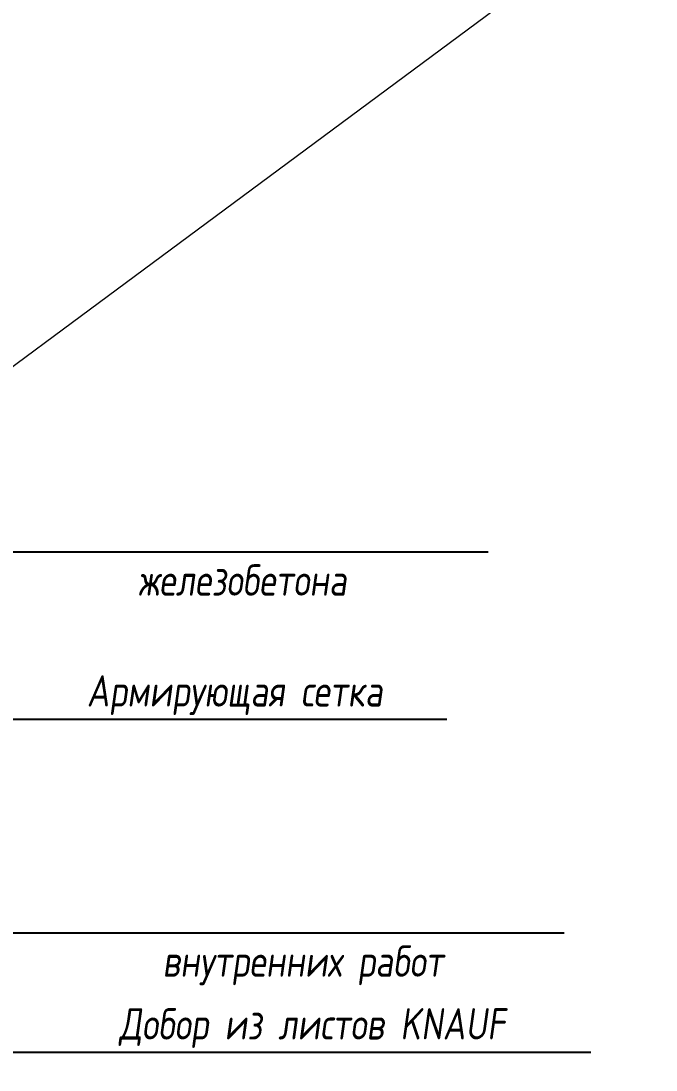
# Model space of a CAD drawing. Header units: millimetres. Extents: x -3689 to 3021565, y -698052 to -604547.
# Drawn here: x 2668727.4 to 2668980.8, y -674962.4 to -674543.9 of the extents above; entities that cross this region are included whole.
import ezdxf
from ezdxf.enums import TextEntityAlignment as Align

# ---------------------------------------------------------------- set-up
doc = ezdxf.new("R2010")
doc.units = ezdxf.units.MM
doc.layers.get('0').update_dxf_attribs({"lineweight": 0})
doc.layers.add('ВК-текст К1', color=7, linetype='Continuous', lineweight=25)
doc.styles.add('ГОСТ 2.304', font='CS_Gost2304.shx')

msp = doc.modelspace()

# ---------------------------------------------------------------- linework, layer by layer
at = {"lineweight": 25, "ltscale": 5}
for p, q in [((2668717.7089, -674755.6874), (2668913.842, -674755.6874)), ((2668681.1606, -674822.4076), (2668728.0999, -674822.4076)), ((2668728.0999, -674822.4076), (2668897.2587, -674822.4076)), ((2668693.6102, -674907.6791), (2668735.6285, -674907.6791)), ((2668735.6285, -674907.6791), (2668944.1623, -674907.6791)), ((2668585.2577, -674955.2324), (2668738.7996, -674955.2324)), ((2668738.7996, -674955.2324), (2668954.8334, -674955.2324))]:
    msp.add_line(p, q, dxfattribs=at)
at = {"color": 5}
msp.add_lwpolyline([(2667738.7033, -674132.0473), (2669458.2851, -675699.2919), (2669312.8793, -674245.799), (2667580.6535, -675528.6645), (2668389.8685, -673974.059), (2668649.0702, -675655.0551)], dxfattribs=at)
at = {"layer": 'ВК-текст К1', "color": 3}
msp.add_circle((2674944.0996, -672909.7808), 7632.7516, dxfattribs=at)

# ---------------------------------------------------------------- texts
at = {"lineweight": 25, "ltscale": 5, "style": 'ГОСТ 2.304', "oblique": 8}
for s, p in [('железобетона', (2668815.7754, -674760.6874)), ('внутренних работ', (2668839.8954, -674912.6791))]:
    msp.add_text(s, height=12.5, dxfattribs=at).set_placement(p, align=Align.TOP_CENTER)
for s, p in [('Армирующая сетка', (2668812.6793, -674817.4076)), ('Добор из листов KNAUF ', (2668846.8165, -674950.2324))]:
    msp.add_text(s, height=12.5, dxfattribs=at).set_placement(p, align=Align.CENTER)

doc.saveas('drawing.dxf')
